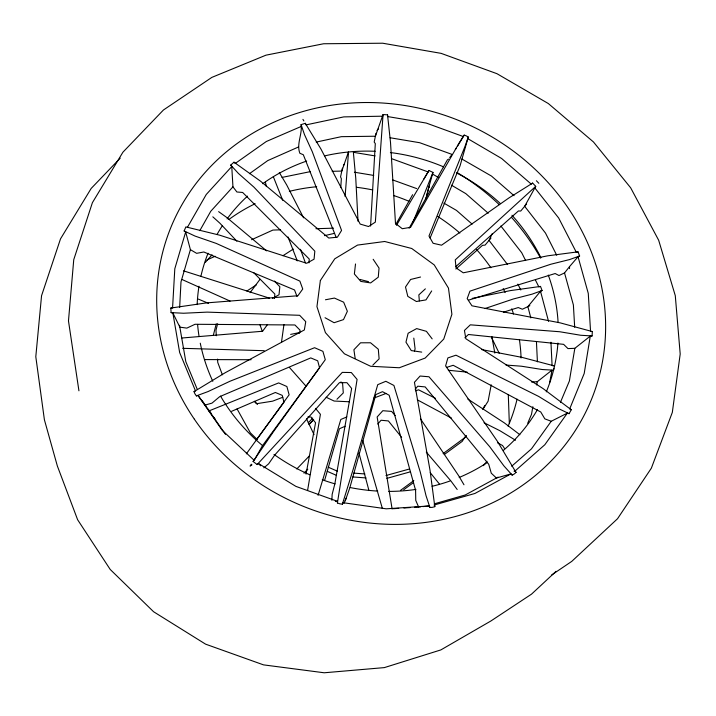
<?xml version="1.0" encoding="UTF-8"?>
<svg xmlns="http://www.w3.org/2000/svg" width="716" height="716" viewBox="0 0 716 716"><rect width="100%" height="100%" fill="white"/><g stroke="black" fill="none" stroke-linecap="round" stroke-linejoin="round"><path stroke-width="1.07" d="M569.524 268.607L569.542 266.603L578.045 256.731L579.62 255.961L578.018 251.835L547.633 255.827L463.252 272.805L456.038 267.882L455.26 259.872L535.729 186.339L532.632 183.09L508.664 198.117L441.557 245.194L433.117 243.279L428.982 236.038L465.024 146.341L468.282 137.033L466.259 135.852L464.192 135.1L458.858 143.451L410.581 227.348L402.285 228.717L395.492 223.428L390.515 142.52L387.544 114.864L383.069 114.515L375.39 136.228L341.362 136.666L316.221 142.081M331.893 500.305L332.135 494.443L334.828 483.935L351.645 388.475L346.947 382.675L339.438 382.657L274.658 455.134L268.634 463.816L263.846 467.861M179.662 307.424L180.987 281.907L190.402 249.651L185.668 231.966L184.146 230.964L185.856 226.909L219.669 235.179L306.672 263.282L314.064 259.192L314.825 251.164L253.885 187.091L238.392 173.415L230.731 165.074L233.998 162.192L260.508 181.166L328.787 238.043L337.397 237.202L341.559 230.436L312.283 151.711L304.497 134.635L301.078 124.647L305.285 123.313L320.884 148.937L360.175 224.081L368.543 226.533L375.345 222.121L383.069 114.515M184.146 230.964L195.038 236.074L216.259 243.422L299.87 281.111L302.752 289.022L297.874 295.762L206.566 302.886L170.829 308.041L171.106 312.615L172.869 312.964L179.85 327.158L186.849 328.107L195.038 324.276L294.92 324.975L300.076 330.21L299.521 333.155M370.575 226.068L375.3 143.603L374.191 142.054L375.99 133.274M579.62 255.961L569.587 259.568L550.873 264.222L469.938 291.152L467.19 298.617L471.942 305.804L560.261 322.88L592.32 331.571L592.087 335.947L580.676 335.258L559.742 331.75L470.331 324.831L464.433 330.452L465.848 338.749L543.104 388.609L571.252 409.767L569.086 413.669L558.203 408.442L538.683 396.44L455.976 355.19L447.885 357.919L445.612 365.921L497.396 441.316L516.03 472.426L514.294 473.965L512.191 475.111L503.903 465.892L489.655 446.632L428.991 376.777L420.095 376.034L414.43 382.299L430.048 470.439L434.809 506.651L432.419 507.34L429.94 507.501L429.224 505.961L386.21 508.816L342.892 502.668L342.373 504.171L339.769 503.804L337.406 502.954L337.505 501.343L295.887 486.379L258.395 463.476L257.169 464.541L253.115 461.48L273.709 431.309L325.288 359.683L322.907 351.35L314.593 347.716L229.997 381.234L208.07 391.562L196.372 395.894L194.913 393.791L194.027 391.643L225.263 372.696L304.345 329.951L305.759 321.681L299.646 315.3L207.175 312.122L183.52 313.241L171.106 312.615M340.762 187.619L341.353 178.731L340.556 176.897L342.418 168.144M308.963 262.879L309.267 259.058L242.643 192.461L236.898 191.995L232.951 186.831L231.76 166.542L230.731 165.074M345.103 196.533L348.495 152.508M274.461 298.491L274.846 294.043L253.84 272.805M355.512 263.971L354.375 273.995L360.801 281.406L370.646 282.918L378.272 277.173L379.041 268.061L373.152 259.273M337.406 502.954L357.087 379.426L351.323 372.544L342.293 372.383L257.169 464.541M301.078 124.647C302.573 134.178 296.2 143.916 299.87 153.287L303.315 154.728L336.153 237.39M281.54 341.854L283.957 324.509M428.678 187.78L432.974 172.404L428.947 170.498L396.494 225.307M592.087 335.947L590.288 336.09L584.202 373.475L569.694 408.89L571.252 409.767M590.288 336.09L574.832 348.325L569.372 381.037L560.458 402.267M307.585 490.433L320.419 414.322L315.479 408.353M549.7 382.353L552 370.288M553.88 368.257L553.549 370.172L542.254 369.528L521.445 366.216L505.979 365.044M532.856 406.706L531.514 414.322L527.71 423.237M536.696 384.975L537.269 381.726L551.785 370.306M306.054 474.117L315.559 422.762L310.968 416.998L307.782 417.007M491.212 384.823L488.097 401.202L482.826 409.534M426.369 197.303L428.938 186.142M213.323 335.33L216.268 323.757M217.637 323.704L215.99 330.183L216.295 335.741M430.083 238.052L460.048 165.861L468.282 137.033M428.284 189.561L425.752 199.129L426.208 198.072M324.742 479.926L339.438 428.759L345.13 426.244M185.668 231.966L174.802 268.777L172.565 307.996L170.829 308.041M318.083 495.338L340.825 419.46L346.848 416.918M332.188 171.303L341.792 171.088L348.486 151.953M342.373 504.171L353.185 469.302L377.753 384.662L385.835 381.297L393.925 385.468L420.283 472.086L426.038 495.732L429.94 507.501M414.412 351.028L415.101 348.969L413.794 338.104M345.264 500.788L349.864 487.677L375.828 394.588L382.496 391.67L389.173 395.241L415.593 490.281L415.763 500.439L418.627 507.026L420.74 506.812M428.678 188.201L429.43 186.088M432.974 172.404L413.051 222.148M343.984 503.303L346.258 497.951M492.214 233.685L489.046 240.379L507.528 264.544M254.207 460.29L262.387 445.817L319.56 367.791L317.707 360.819L310.744 357.902L219.687 396.664L211.963 403.144L205.125 405.041M535.729 186.339L524.667 206.298L545.494 233.076L556.717 255.236M409.158 228.171L447.375 159.901L448.511 159.113M395.787 224.493L412.631 194.698M199.8 230.677L210.764 211.274L232.951 186.831M423.872 179.063L428.947 170.498M457.515 146.171L464.192 135.1M465.185 436.653L462.214 441.369L444.206 454.588M483.058 408.389L484.839 405.56M466.447 435.471L465.275 437.315L443.132 453.577M431.685 290.938L425.975 299.897L416.381 301.508L407.807 296.361L405.507 287.026L410.59 279.482L420.543 277.029M251.316 464.237L250.108 466.071L251.969 464.854M253.115 461.48L254.001 460.146L222.264 430.352L198.046 395.5L196.372 395.894M455.358 149.554L456.459 147.926M569.086 413.669L567.341 413.132L544.822 444.743L514.992 471.056L514.034 471.146M567.341 413.132L551.231 421.276L531.487 448.834L511.716 466.214M246.331 453.855L289.13 394.793L286.865 386.506L278.658 382.917L208.857 410.957M267.515 324.518L262.62 331.248L181.989 338.006M256.963 438.989L283.992 402.285L282.229 395.357L275.365 392.475L231.635 411.288M250.099 292.674L260.015 279.303M449.702 157.547L451.483 155.202M343.394 165.486L344.503 164.08M468.694 300.102L555.16 273.53L558.99 275.526L564.53 272.939L569.542 266.603M377.055 130.5L378.361 128.889M526.6 203.979L520.72 211.041L518.411 210.969L455.967 266.459M490.97 238.07L485.09 245.114L482.503 245.337L455.868 269.019M472.238 298.402L510.248 290.624L540.517 286.427L542.066 290.526L540.508 291.287L527.871 306.636L530.833 317.922M377.762 424.033L381.064 420.247L388.385 420.936L401.64 437.324M415.146 389.227L417.786 386.192L425.188 386.917L488.715 464.237L491.283 473.195L496.412 478.028L510.821 473.956L512.191 475.111M205.42 262.28L212.061 254.806M231.76 166.542L206.262 194.475L187.324 227.491M308.265 422.843L312.686 418.072M309.231 424.23L313.653 419.46M309.079 424.588L313.411 419.916M120.216 158.164L91.183 188.433L60.511 238.867L41.555 295.717L35.8 356.702L44.401 419.782L57.352 465.991L77.623 519.735L110.219 569.462L153.591 611.741L205.599 644.158L263.515 664.869L324.196 672.78L384.349 667.607L440.841 649.922L490.899 620.987L531.54 594.137L556.055 571.332M303.969 473.187L307.799 469.186M296.782 468.98L309.536 455.725M372.848 365.106L379.113 358.859L378.308 349.229L370.548 342.776L360.533 342.803L353.901 349.757L355.136 358.197M336.968 399.242L343.295 392.932L342.597 383.346L340.905 381.923M464.881 337.791L468.443 334.497L563.617 344.342L567.958 348.594L574.832 348.325M425.367 288.852L418.833 294.885L419.352 300.872M403.69 489.78L413.571 482.512M400.566 490.344L413.821 480.597M249.463 173.693L267.721 160.608L298.411 147.022M532.632 183.09L531.227 184.084L501.576 158.451L467.736 138.636M551.678 574.957L571.753 561.389L617.523 518.742L651.363 468.166L672.333 412.362L680.2 354.017L675.286 295.663L658.666 240.236L630.653 187.789L593.448 141.956L548.322 103.543L496.958 73.694L441.119 53.36L382.693 43.22L323.623 43.757L265.967 55.168L211.846 77.391L163.436 110.004L122.928 152.186L92.4 202.673L73.748 259.675L68.476 320.902L78.93 390.811M246.868 291.018L256.247 284.968M282.936 255.728L293.283 249.087M272.563 298.348L279.007 294.759L279.84 286.758L274.47 281.066M510.821 473.956L474.905 493.476L434.021 505.048M498.067 477.125L465.239 494.98L434.388 503.804M194.027 391.643L195.495 390.882L179.653 352.541L172.869 312.964M529.849 305.705L522.358 309.231L518.268 307.549L503.42 312.176M207.005 259.944L215.104 256.265M251.593 239.726L272.868 230.078L280.6 229.836M301.472 126.338L266.334 141.5L235.304 163.4L233.998 162.192M282.847 397.237L272.572 401.175L256.48 403.717L254.296 401.273M373.797 398.105L386.157 393.415M542.066 290.526L532.077 294.16L513.381 298.975L484.839 308.578M415.549 390.846L418.565 389.817L435.426 398.302M446.408 367.46L453.192 365.285L540.768 412.004L544.831 418.86L551.231 421.276M385.978 475.54L409.516 468.98M386.855 478.377L410.161 471.88M578.018 251.835L576.308 252.256L558.659 217.977L534.601 187.619M540.517 286.427L538.835 286.83L535.407 280.01M324.509 235.662L334.211 233.407M282.014 177.416L310.252 171.643M290.642 334.399L299.61 332.564M325.458 299.771L334.408 298.071L343.662 302.188L347.367 311.281L343.501 319.605L334.112 322.719L325.055 317.734M422.861 506.606L429.224 505.961M393.335 508.709L398.687 508.351M403.922 508.002L410.196 507.581M414.412 507.304L418.627 507.026M531.442 381.959L537.269 381.726M315.917 228.717L333.575 228.162M335.356 501.388L337.505 501.343M382.791 116.189L343.805 116.887L306.045 124.888L305.285 123.313M204.454 359.584L251.119 359.718M182.616 348.316L264.186 350.697M349.39 401.774L334.112 401.041L326.165 397.255M353.74 473.106L364.865 473.947M352.863 476.954L366.073 477.948M448.368 370.262L467.199 372.15M592.32 331.571L590.548 331.329L588.275 293.399L578.045 256.731M421.724 352.111L411.279 350.589L405.963 342.167L408.129 333.244L416.685 328.59L426.414 331.329L432.169 338.883M373.734 175.42L354.384 172.207M353.31 152.302L375.139 155.918M387.66 116.565L426.271 123.071L463.288 136.532M390.13 137.758L419.746 142.726L452.073 154.423M481.734 349.605L522.053 357.382L553.826 365.804L552.09 365.563L550.953 342.23M183.475 270.827L269.52 298.187M359.96 279.455L368.516 281.648M416.614 188.568L392.726 179.931M391.509 158.63L428.052 171.903M198.269 299.073L208.553 303.369M328.232 467.181L337.281 471.137M327.257 471.334L336.439 475.352M182.195 279.58L230.096 301.087M484.025 422.735L499.893 430.71L515.529 440.242M417.312 399.823L451.608 418.207M497.656 442.891L502.56 445.522L504.395 448.314M443.857 203.102L456.468 210.388L472.113 224.108M461.847 158.988L491.498 176.082L514.061 195.683M432.437 173.988L438.156 177.344M451.492 185.202L465.776 193.606L488.24 213.234M190.402 249.651L196.614 253.33L203.845 251.996L294.545 289.962L297.033 296.522M467.834 399.072L504.35 422.896L519.879 434.71M218.622 211.641L226.596 217.36L266.576 250.842M212.822 216.823L219.982 223.294L236.871 241.194M257.554 404.37L254.887 401.622M257.312 439.642L250.332 432.804L237.077 408.925M536.4 180.745L538.835 183.278M258.395 463.476L260.597 465.803M289.667 367.702L306.135 386.3M395.232 415.647L391.625 411.414L382.818 410.707L377.153 416.972L392.126 509.076M426.271 452.056L450.812 480.839L457.184 489.484M430.244 472.676L439.311 483.891M500.878 226.005L521.713 252.73L525.625 260.526M514.992 471.056L516.03 472.426M198.046 395.5L206.289 406.616M208.249 409.275L211.39 413.794M213.905 417.41L215.158 419.227M202.306 400.987L225.495 434.37M420.614 419.057L458.535 475.531L463.986 484.777M302.931 119.366L303.87 120.95M279.294 172.484L286.713 184.979L303.566 217.816M517.883 284.136L520.8 289.998M491.391 337.182L499.15 353.176M306.475 418.744L314.064 434.648M273.342 176.718L282.704 200.301M197.142 389.039L185.811 361.652L179.528 325.306M288.02 236.96L297.265 260.892M222.372 374.763L217.745 362.421L217.557 359.092M259.971 324.885L262.378 331.41M300.469 249.311L305.383 262.87M362.699 440.421L382.398 508.548M564.53 272.939L573.382 304.944L574.688 327.257M540.508 291.287L548.537 321.341M358.94 452.977L368.955 490.567M265.403 182.168L266.406 186.616M434.514 505.04L434.809 506.651M491.874 336.583L494.81 353.095M353.409 152.642L355.762 178.293L358.027 221.307M387.544 114.864L387.642 116.359M537.412 361.813L536.436 341.621M508.288 394.516L509.327 423.308M486.978 461.301A180.307 167.83 20.5 0 1 483.407 465.633M228.86 219.508A180.307 167.83 20.5 0 1 255.147 203.72M289.345 191.36A180.307 167.83 20.5 0 1 316.696 186.733M356.532 187.297A180.307 167.83 20.5 0 1 372.669 189.928M393.639 195.531A180.307 167.83 20.5 0 1 408.97 201.286M437.78 216.501A180.307 167.83 20.5 0 1 459.842 233.031M476.48 249.428A180.307 167.83 20.5 0 1 490.881 267.757M503.205 288.611A180.307 167.83 20.5 0 1 505.129 292.584M511.77 308.802A180.307 167.83 20.5 0 1 513.506 313.993M519.395 339.536A180.307 167.83 20.5 0 1 521.069 357.991M517.068 399.143A180.307 167.83 20.5 0 1 508.127 426.172M457.354 172.708A224.054 207.953 20.5 0 1 499.195 204.624M511.439 217.279A224.054 207.953 20.5 0 1 540.535 258.037M537.43 409.65A182.777 167.866 22.6 0 1 503.339 450.418M487.399 462.42A182.777 167.866 22.6 0 1 459.189 477.456M450.042 480.982A182.777 167.866 22.6 0 1 432.106 486.289M415.933 489.413A182.777 167.866 22.6 0 1 388.69 491.4M377.726 491.087A182.777 167.866 22.6 0 1 350.196 487.551M335.079 483.882A182.777 167.866 22.6 0 1 322.29 479.765M309.804 474.789A182.777 167.866 22.6 0 1 273.977 454.418M262.611 445.638A182.777 167.866 22.6 0 1 220.546 396.118M212.804 381.297A182.777 167.866 22.6 0 1 200.274 343.188M199.075 336.556A182.777 167.866 22.6 0 1 197.598 324.402M197.16 304.64A182.777 167.866 22.6 0 1 198.985 286.239M200.856 276.465A182.777 167.866 22.6 0 1 208.052 253.231M217.037 234.463A182.777 167.866 22.6 0 1 222.157 226.032M227.106 218.881A182.777 167.866 22.6 0 1 247.485 196.13M262.736 183.708A182.777 167.866 22.6 0 1 306.672 161.055M324.813 155.855A182.777 167.866 22.6 0 1 375.157 151.291M390.399 152.562A182.777 167.866 22.6 0 1 443.446 166.801M456.387 172.842A182.777 167.866 22.6 0 1 500.457 203.63M511.967 215.256A182.777 167.866 22.6 0 1 540.929 257.76M548.295 275.069A182.777 167.866 22.6 0 1 558.086 322.281M557.934 343.036A182.777 167.866 22.6 0 1 546.281 391.867M320.356 280.52L316.946 306.636L325.413 332.627L344.423 353.811L370.646 366.279L399.304 367.755L425.197 358.045L443.759 339.053L451.903 314.288L448.467 288.109L434.245 264.92L411.745 248.497L384.698 241.489L357.535 245.087L334.775 258.807L320.356 280.52M194.349 419.164A227.196 207.98 22.6 0 0 582.35 418.654A227.196 207.98 22.6 0 0 366.807 102.522A227.196 207.98 22.6 0 0 194.349 419.164"/></g></svg>
